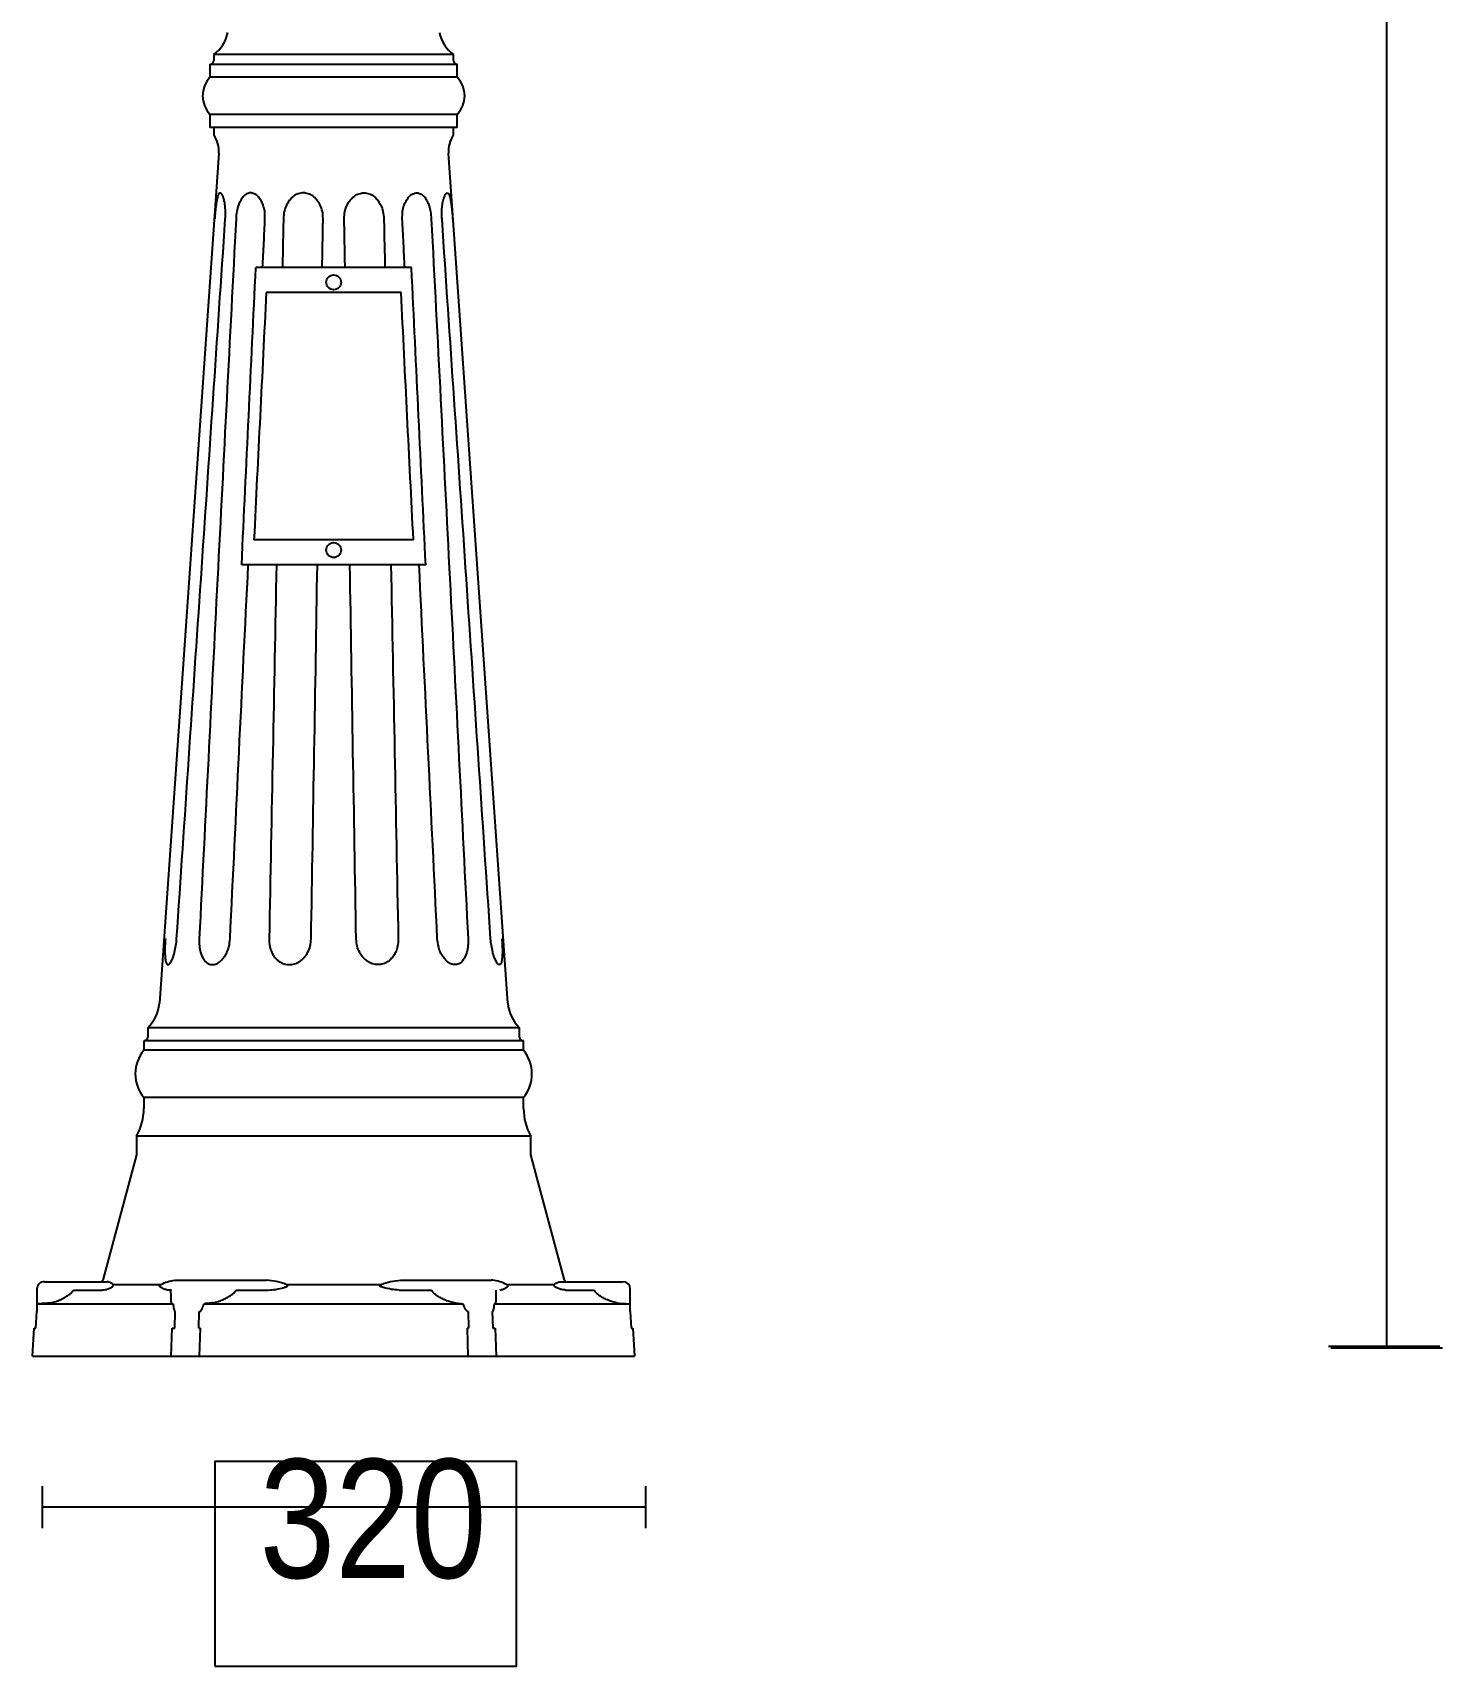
# Model space of a CAD drawing. Extents: x 0 to 140, y 0 to 400.
# Drawn here: x 32.8 to 134, y 0 to 117.4 of the extents above; entities that cross this region are included whole.
import ezdxf

# ---------------------------------------------------------------- set-up
doc = ezdxf.new("R2010")
doc.units = 0
doc.layers.add('LIVELLO_1', color=160, linetype='Continuous')
doc.styles.add('STD', font='txt')

# ---------------------------------------------------------------- blocks, each defined once
blk = doc.blocks.new('AI9-BLK1')
at = {"layer": 'LIVELLO_1', "color": 7}
for p, q in [((60.1, 11.41), (60.1, -177)), ((-15.48, -84.13), (-24.11, -84.13)), ((-24.11, -84.13), (-24.11, -84.55)), ((-6.89, -84.13), (-15.51, -84.13)), ((-6.89, -84.55), (-6.89, -84.13)), ((-24.38, -84.82), (-24.38, -85.75)), ((-24.38, -84.82), (-6.62, -84.82)), ((-6.62, -85.75), (-6.62, -84.82)), ((-15.48, -85.75), (-24.38, -85.75)), ((-6.62, -85.75), (-15.51, -85.75)), ((-6.62, -88.42), (-24.38, -88.42)), ((-24.38, -88.42), (-24.38, -89.36)), ((-6.62, -89.36), (-6.62, -88.42)), ((-24.11, -89.36), (-24.38, -89.36)), ((-6.89, -89.36), (-24.11, -89.36)), ((-24.11, -89.36), (-24.11, -89.91)), ((-6.89, -89.91), (-6.89, -89.36)), ((-6.62, -89.36), (-6.89, -89.36)), ((-23.74, -91.21), (-28.01, -152.25)), ((-2.99, -152.25), (-7.25, -91.21)), ((-9.91, -99.41), (-21.09, -99.41)), ((-10.66, -101.21), (-20.34, -101.21)), ((-9.77, -118.98), (-21.22, -118.98)), ((-8.89, -120.78), (-22.1, -120.78)), ((-2.15, -154.02), (-28.85, -154.02)), ((-28.85, -154.02), (-28.85, -154.68)), ((-2.15, -154.68), (-2.15, -154.02)), ((-29.12, -154.95), (-29.12, -155.62)), ((-1.88, -155.62), (-29.12, -155.62)), ((-1.88, -154.95), (-29.11, -154.95)), ((-1.88, -155.62), (-1.88, -154.95)), ((-29.13, -159.02), (-29.13, -159.82)), ((-15.48, -159.02), (-29.13, -159.02)), ((-1.86, -159.02), (-15.51, -159.02)), ((-1.86, -159.82), (-1.86, -159.02)), ((-29.65, -161.79), (-29.65, -163.13)), ((-15.48, -161.79), (-29.65, -161.79)), ((-1.35, -161.79), (-15.51, -161.79)), ((-1.35, -163.13), (-1.35, -161.79)), ((-29.65, -163.13), (-32.07, -172.15)), ((1.07, -172.15), (-1.35, -163.13)), ((-36.26, -172.25), (-31.76, -172.25)), ((-31.32, -172.45), (-27.91, -172.45)), ((-26.82, -172.15), (-20.31, -172.15)), ((-18.91, -172.45), (-15.48, -172.45)), ((-15.51, -172.45), (-12.09, -172.45)), ((-10.69, -172.15), (-4.18, -172.15)), ((-3.09, -172.45), (0.32, -172.45)), ((0.76, -172.25), (5.27, -172.25)), ((-36.8, -172.78), (-36.8, -174.4)), ((-34.18, -172.85), (-32.15, -172.85)), ((-27.2, -172.85), (-27.43, -172.85)), ((-22.5, -172.85), (-20.21, -172.85)), ((-10.79, -172.85), (-8.5, -172.85)), ((1.15, -172.85), (3.19, -172.85)), ((5.8, -174.4), (5.8, -172.78)), ((-36.87, -175.59), (-36.8, -174.4)), ((-36.8, -173.83), (-27.03, -173.83)), ((-26.91, -175.59), (-26.88, -174.4)), ((-25.18, -175.59), (-25.15, -174.39)), ((-24.8, -173.83), (-15.48, -173.83)), ((-15.51, -173.83), (-6.2, -173.83)), ((-5.85, -174.39), (-5.82, -175.59)), ((-4.12, -174.4), (-4.08, -175.59)), ((-3.97, -173.83), (5.8, -173.83)), ((5.8, -174.4), (5.87, -175.59)), ((-37.11, -177.59), (-36.99, -175.59)), ((-36.99, -175.59), (-36.87, -175.59)), ((-27.16, -177.59), (-27.1, -175.59)), ((-27.1, -175.59), (-26.91, -175.59)), ((-25.18, -175.59), (-25.07, -175.59)), ((-25.13, -177.59), (-25.07, -175.59)), ((-5.92, -175.59), (-5.86, -177.59)), ((-5.92, -175.59), (-5.82, -175.59)), ((-4.08, -175.59), (-3.9, -175.59)), ((-3.9, -175.59), (-3.84, -177.59)), ((5.87, -175.59), (5.99, -175.59)), ((5.99, -175.59), (6.11, -177.59)), ((55.93, -176.89), (63.93, -176.89)), ((56.1, -176.99), (64.1, -176.99)), ((-37.11, -177.59), (-27.16, -177.59)), ((-27.16, -177.59), (-25.13, -177.59)), ((-25.13, -177.59), (-15.48, -177.59)), ((-15.51, -177.59), (-5.86, -177.59)), ((-5.86, -177.59), (-3.84, -177.59)), ((-3.84, -177.59), (6.11, -177.59)), ((-36.42, -186.93), (-36.42, -189.94)), ((6.88, -186.93), (6.88, -189.94)), ((6.88, -188.44), (-36.42, -188.44))]:
    blk.add_line(p, q, dxfattribs=at)
blk.add_lwpolyline([(-27.2, -172.85), (-27.2, -172.82), (-27.2, -172.78)], dxfattribs=at)
blk.add_lwpolyline([(-24.04, -199.87), (-2.37, -199.87), (-2.37, -185.17), (-24.04, -185.17)], close=True, dxfattribs=at)
for centre in [(-15.5, -100.48), (-15.5, -119.71)]:
    blk.add_circle(centre, 0.534, dxfattribs=at)
for points in [[(-24.11, -84.13), (-23.59, -83.75), (-23.23, -83.18), (-23.1, -82.55)], [(-7.9, -82.55), (-7.77, -83.18), (-7.41, -83.75), (-6.89, -84.13)], [(-24.37, -84.82), (-24.22, -84.81), (-24.11, -84.7), (-24.11, -84.55)], [(-6.89, -84.55), (-6.89, -84.7), (-6.77, -84.81), (-6.63, -84.82)], [(-24.38, -85.75), (-25.09, -86.5), (-25.09, -87.67), (-24.38, -88.42)], [(-6.62, -88.42), (-5.91, -87.67), (-5.91, -86.5), (-6.62, -85.75)], [(-23.74, -91.21), (-23.71, -90.75), (-23.84, -90.29), (-24.11, -89.91)], [(-6.89, -89.91), (-7.16, -90.29), (-7.29, -90.75), (-7.25, -91.21)], [(-28.85, -154.02), (-28.36, -153.55), (-28.06, -152.92), (-28.01, -152.25)], [(-2.99, -152.25), (-2.94, -152.92), (-2.64, -153.55), (-2.15, -154.02)], [(-29.11, -154.95), (-28.97, -154.95), (-28.85, -154.83), (-28.85, -154.68)], [(-2.15, -154.68), (-2.15, -154.83), (-2.03, -154.95), (-1.88, -154.95)], [(-29.12, -155.62), (-29.94, -156.6), (-29.95, -158.03), (-29.13, -159.02)], [(-1.86, -159.02), (-1.05, -158.03), (-1.06, -156.6), (-1.88, -155.62)], [(-29.65, -161.79), (-29.31, -161.19), (-29.13, -160.52), (-29.13, -159.82)], [(-1.86, -159.82), (-1.86, -160.52), (-1.69, -161.19), (-1.35, -161.79)], [(-36.26, -172.25), (-36.56, -172.25), (-36.8, -172.49), (-36.8, -172.78)], [(-32.2, -172.25), (-32.14, -172.25), (-32.08, -172.2), (-32.07, -172.15)], [(1.07, -172.15), (1.09, -172.2), (1.14, -172.25), (1.2, -172.25)], [(5.8, -172.78), (5.8, -172.49), (5.56, -172.25), (5.27, -172.25)]]:
    blk.add_open_spline(points, degree=3, dxfattribs=at)
for points, knots in [([(-23.27, -95.28), (-23.28, -95.15), (-23.29, -95.02), (-23.31, -94.88), (-23.32, -94.77), (-23.34, -94.65), (-23.37, -94.54), (-23.39, -94.47), (-23.41, -94.41), (-23.44, -94.34), (-23.46, -94.29), (-23.49, -94.23), (-23.51, -94.18), (-23.52, -94.16), (-23.53, -94.14), (-23.55, -94.12), (-23.56, -94.1), (-23.58, -94.08), (-23.6, -94.07), (-23.61, -94.07), (-23.63, -94.07), (-23.65, -94.07), (-23.67, -94.07), (-23.69, -94.07), (-23.71, -94.08), (-23.73, -94.09), (-23.75, -94.11), (-23.76, -94.13), (-23.77, -94.16), (-23.78, -94.18), (-23.79, -94.21), (-23.81, -94.24), (-23.82, -94.27), (-23.83, -94.3), (-23.84, -94.33), (-23.85, -94.37), (-23.85, -94.4), (-23.88, -94.48), (-23.89, -94.57), (-23.91, -94.66), (-23.92, -94.76), (-23.94, -94.86), (-23.95, -94.96), (-23.97, -95.11), (-23.98, -95.26), (-24, -95.41), (-24.01, -95.58), (-24.03, -95.75), (-24.04, -95.92)], [0, 0, 0, 0, 1, 1, 1, 2, 2, 2, 3, 3, 3, 4, 4, 4, 5, 5, 5, 6, 6, 6, 7, 7, 7, 8, 8, 8, 9, 9, 9, 10, 10, 10, 11, 11, 11, 12, 12, 12, 13, 13, 13, 14, 14, 14, 15, 15, 15, 16, 16, 16, 16]), ([(-20.43, -95.92), (-20.43, -95.75), (-20.43, -95.57), (-20.45, -95.4), (-20.47, -95.24), (-20.51, -95.09), (-20.56, -94.94), (-20.6, -94.84), (-20.64, -94.74), (-20.69, -94.65), (-20.74, -94.56), (-20.8, -94.48), (-20.86, -94.4), (-20.89, -94.36), (-20.92, -94.32), (-20.96, -94.28), (-21, -94.25), (-21.04, -94.21), (-21.08, -94.18), (-21.12, -94.16), (-21.16, -94.14), (-21.2, -94.12), (-21.25, -94.1), (-21.29, -94.08), (-21.34, -94.07), (-21.38, -94.06), (-21.42, -94.06), (-21.47, -94.06), (-21.51, -94.06), (-21.55, -94.06), (-21.6, -94.07), (-21.64, -94.08), (-21.69, -94.1), (-21.73, -94.12), (-21.77, -94.14), (-21.81, -94.16), (-21.85, -94.19), (-21.89, -94.22), (-21.92, -94.25), (-21.96, -94.29), (-21.99, -94.32), (-22.03, -94.36), (-22.05, -94.4), (-22.11, -94.48), (-22.16, -94.57), (-22.21, -94.66), (-22.26, -94.75), (-22.3, -94.85), (-22.33, -94.95), (-22.39, -95.09), (-22.43, -95.25), (-22.45, -95.4), (-22.48, -95.57), (-22.5, -95.75), (-22.51, -95.92)], [0, 0, 0, 0, 1, 1, 1, 2, 2, 2, 3, 3, 3, 4, 4, 4, 5, 5, 5, 6, 6, 6, 7, 7, 7, 8, 8, 8, 9, 9, 9, 10, 10, 10, 11, 11, 11, 12, 12, 12, 13, 13, 13, 14, 14, 14, 15, 15, 15, 16, 16, 16, 17, 17, 17, 18, 18, 18, 18]), ([(-16.26, -95.92), (-16.27, -95.74), (-16.27, -95.56), (-16.31, -95.39), (-16.34, -95.23), (-16.4, -95.08), (-16.47, -94.93), (-16.52, -94.83), (-16.58, -94.73), (-16.65, -94.64), (-16.71, -94.56), (-16.78, -94.47), (-16.86, -94.4), (-16.9, -94.36), (-16.95, -94.32), (-17, -94.28), (-17.05, -94.24), (-17.11, -94.21), (-17.16, -94.18), (-17.22, -94.16), (-17.27, -94.13), (-17.33, -94.12), (-17.39, -94.1), (-17.45, -94.08), (-17.51, -94.07), (-17.56, -94.06), (-17.62, -94.06), (-17.68, -94.06), (-17.74, -94.06), (-17.8, -94.06), (-17.86, -94.07), (-17.92, -94.08), (-17.98, -94.1), (-18.04, -94.12), (-18.09, -94.14), (-18.15, -94.16), (-18.2, -94.18), (-18.25, -94.21), (-18.31, -94.24), (-18.36, -94.28), (-18.41, -94.32), (-18.45, -94.36), (-18.5, -94.4), (-18.57, -94.48), (-18.64, -94.56), (-18.71, -94.65), (-18.77, -94.74), (-18.83, -94.84), (-18.88, -94.94), (-18.95, -95.08), (-19.01, -95.23), (-19.04, -95.39), (-19.08, -95.56), (-19.09, -95.74), (-19.1, -95.92)], [0, 0, 0, 0, 1, 1, 1, 2, 2, 2, 3, 3, 3, 4, 4, 4, 5, 5, 5, 6, 6, 6, 7, 7, 7, 8, 8, 8, 9, 9, 9, 10, 10, 10, 11, 11, 11, 12, 12, 12, 13, 13, 13, 14, 14, 14, 15, 15, 15, 16, 16, 16, 17, 17, 17, 18, 18, 18, 18]), ([(-14.74, -95.92), (-14.73, -95.74), (-14.72, -95.56), (-14.69, -95.39), (-14.66, -95.23), (-14.6, -95.08), (-14.53, -94.93), (-14.48, -94.83), (-14.42, -94.73), (-14.35, -94.64), (-14.29, -94.56), (-14.21, -94.47), (-14.14, -94.4), (-14.09, -94.36), (-14.04, -94.32), (-13.99, -94.28), (-13.94, -94.24), (-13.89, -94.21), (-13.83, -94.18), (-13.78, -94.16), (-13.73, -94.13), (-13.67, -94.12), (-13.61, -94.1), (-13.55, -94.08), (-13.49, -94.07), (-13.43, -94.06), (-13.37, -94.06), (-13.31, -94.06), (-13.26, -94.06), (-13.2, -94.06), (-13.14, -94.07), (-13.08, -94.08), (-13.02, -94.1), (-12.96, -94.12), (-12.91, -94.14), (-12.85, -94.16), (-12.8, -94.18), (-12.74, -94.21), (-12.69, -94.24), (-12.64, -94.28), (-12.59, -94.32), (-12.54, -94.36), (-12.5, -94.4), (-12.42, -94.48), (-12.35, -94.56), (-12.29, -94.65), (-12.23, -94.74), (-12.17, -94.84), (-12.12, -94.94), (-12.04, -95.08), (-11.99, -95.23), (-11.96, -95.39), (-11.92, -95.56), (-11.9, -95.74), (-11.89, -95.92)], [0, 0, 0, 0, 1, 1, 1, 2, 2, 2, 3, 3, 3, 4, 4, 4, 5, 5, 5, 6, 6, 6, 7, 7, 7, 8, 8, 8, 9, 9, 9, 10, 10, 10, 11, 11, 11, 12, 12, 12, 13, 13, 13, 14, 14, 14, 15, 15, 15, 16, 16, 16, 17, 17, 17, 18, 18, 18, 18]), ([(-10.57, -95.92), (-10.57, -95.75), (-10.57, -95.57), (-10.55, -95.4), (-10.53, -95.24), (-10.49, -95.09), (-10.44, -94.94), (-10.4, -94.84), (-10.36, -94.74), (-10.3, -94.65), (-10.26, -94.56), (-10.2, -94.48), (-10.14, -94.4), (-10.11, -94.36), (-10.07, -94.32), (-10.04, -94.28), (-10, -94.25), (-9.96, -94.21), (-9.92, -94.18), (-9.88, -94.16), (-9.84, -94.14), (-9.79, -94.12), (-9.75, -94.1), (-9.71, -94.08), (-9.66, -94.07), (-9.62, -94.06), (-9.57, -94.06), (-9.53, -94.06), (-9.49, -94.06), (-9.44, -94.06), (-9.4, -94.07), (-9.35, -94.08), (-9.31, -94.1), (-9.27, -94.12), (-9.23, -94.14), (-9.19, -94.16), (-9.15, -94.19), (-9.11, -94.22), (-9.07, -94.25), (-9.04, -94.29), (-9, -94.32), (-8.97, -94.36), (-8.94, -94.4), (-8.89, -94.48), (-8.83, -94.57), (-8.79, -94.66), (-8.74, -94.75), (-8.7, -94.85), (-8.66, -94.95), (-8.61, -95.09), (-8.57, -95.25), (-8.54, -95.4), (-8.52, -95.57), (-8.5, -95.75), (-8.49, -95.92)], [0, 0, 0, 0, 1, 1, 1, 2, 2, 2, 3, 3, 3, 4, 4, 4, 5, 5, 5, 6, 6, 6, 7, 7, 7, 8, 8, 8, 9, 9, 9, 10, 10, 10, 11, 11, 11, 12, 12, 12, 13, 13, 13, 14, 14, 14, 15, 15, 15, 16, 16, 16, 17, 17, 17, 18, 18, 18, 18]), ([(-7.73, -95.28), (-7.72, -95.15), (-7.7, -95.02), (-7.69, -94.88), (-7.67, -94.77), (-7.65, -94.65), (-7.62, -94.54), (-7.6, -94.47), (-7.58, -94.41), (-7.56, -94.34), (-7.54, -94.29), (-7.51, -94.23), (-7.49, -94.18), (-7.47, -94.16), (-7.46, -94.14), (-7.45, -94.12), (-7.44, -94.1), (-7.42, -94.08), (-7.4, -94.07), (-7.38, -94.07), (-7.36, -94.07), (-7.34, -94.07), (-7.32, -94.07), (-7.31, -94.07), (-7.29, -94.08), (-7.27, -94.09), (-7.25, -94.11), (-7.24, -94.13), (-7.22, -94.16), (-7.21, -94.18), (-7.2, -94.21), (-7.19, -94.24), (-7.18, -94.27), (-7.17, -94.3), (-7.16, -94.33), (-7.15, -94.37), (-7.14, -94.4), (-7.12, -94.48), (-7.1, -94.57), (-7.09, -94.66), (-7.07, -94.76), (-7.06, -94.86), (-7.05, -94.96), (-7.03, -95.11), (-7.01, -95.26), (-7, -95.41), (-6.98, -95.58), (-6.97, -95.75), (-6.96, -95.92)], [0, 0, 0, 0, 1, 1, 1, 2, 2, 2, 3, 3, 3, 4, 4, 4, 5, 5, 5, 6, 6, 6, 7, 7, 7, 8, 8, 8, 9, 9, 9, 10, 10, 10, 11, 11, 11, 12, 12, 12, 13, 13, 13, 14, 14, 14, 15, 15, 15, 16, 16, 16, 16]), ([(-26.77, -147.63), (-26.19, -139.01), (-25.61, -130.39), (-25.02, -121.78), (-24.44, -113.16), (-23.86, -104.54), (-23.28, -95.92)], [0, 0, 0, 0, 1, 1, 1, 2, 2, 2, 2]), ([(-22.51, -95.92), (-22.95, -104.54), (-23.4, -113.16), (-23.84, -121.78), (-24.28, -130.39), (-24.71, -139.01), (-25.15, -147.63)], [0, 0, 0, 0, 1, 1, 1, 2, 2, 2, 2]), ([(-23.28, -95.92), (-23.27, -95.82), (-23.26, -95.71), (-23.26, -95.6), (-23.26, -95.49), (-23.27, -95.38), (-23.27, -95.28)], [0, 0, 0, 0, 1, 1, 1, 2, 2, 2, 2]), ([(-20.6, -99.41), (-20.57, -98.83), (-20.54, -98.25), (-20.51, -97.66), (-20.48, -97.08), (-20.46, -96.5), (-20.43, -95.92)], [0, 0, 0, 0, 1, 1, 1, 2, 2, 2, 2]), ([(-19.1, -95.92), (-19.12, -96.5), (-19.13, -97.08), (-19.14, -97.66), (-19.15, -98.25), (-19.16, -98.83), (-19.18, -99.41)], [0, 0, 0, 0, 1, 1, 1, 2, 2, 2, 2]), ([(-16.32, -99.41), (-16.31, -98.83), (-16.3, -98.25), (-16.29, -97.66), (-16.28, -97.08), (-16.27, -96.5), (-16.26, -95.92)], [0, 0, 0, 0, 1, 1, 1, 2, 2, 2, 2]), ([(-14.68, -99.41), (-14.69, -98.83), (-14.7, -98.25), (-14.71, -97.66), (-14.72, -97.08), (-14.73, -96.5), (-14.74, -95.92)], [0, 0, 0, 0, 1, 1, 1, 2, 2, 2, 2]), ([(-11.89, -95.92), (-11.88, -96.5), (-11.87, -97.08), (-11.86, -97.66), (-11.84, -98.25), (-11.83, -98.83), (-11.82, -99.41)], [0, 0, 0, 0, 1, 1, 1, 2, 2, 2, 2]), ([(-10.4, -99.41), (-10.43, -98.83), (-10.45, -98.25), (-10.48, -97.66), (-10.51, -97.08), (-10.54, -96.5), (-10.57, -95.92)], [0, 0, 0, 0, 1, 1, 1, 2, 2, 2, 2]), ([(-8.49, -95.92), (-8.04, -104.54), (-7.6, -113.16), (-7.16, -121.78), (-6.72, -130.39), (-6.28, -139.01), (-5.85, -147.63)], [0, 0, 0, 0, 1, 1, 1, 2, 2, 2, 2]), ([(-7.72, -95.92), (-7.73, -95.82), (-7.73, -95.71), (-7.73, -95.6), (-7.73, -95.49), (-7.73, -95.38), (-7.73, -95.28)], [0, 0, 0, 0, 1, 1, 1, 2, 2, 2, 2]), ([(-4.23, -147.63), (-4.81, -139.01), (-5.39, -130.39), (-5.97, -121.78), (-6.55, -113.16), (-7.14, -104.54), (-7.72, -95.92)], [0, 0, 0, 0, 1, 1, 1, 2, 2, 2, 2]), ([(-22.1, -120.78), (-21.94, -117.22), (-21.77, -113.66), (-21.6, -110.09), (-21.43, -106.54), (-21.26, -102.97), (-21.09, -99.41)], [0, 0, 0, 0, 1, 1, 1, 2, 2, 2, 2]), ([(-8.89, -120.78), (-9.06, -117.22), (-9.23, -113.66), (-9.4, -110.09), (-9.57, -106.54), (-9.74, -102.97), (-9.91, -99.41)], [0, 0, 0, 0, 1, 1, 1, 2, 2, 2, 2]), ([(-20.34, -101.21), (-20.49, -104.17), (-20.63, -107.13), (-20.78, -110.09), (-20.93, -113.05), (-21.08, -116.02), (-21.22, -118.98)], [0, 0, 0, 0, 1, 1, 1, 2, 2, 2, 2]), ([(-9.77, -118.98), (-9.92, -116.02), (-10.07, -113.05), (-10.22, -110.09), (-10.36, -107.13), (-10.51, -104.17), (-10.66, -101.21)], [0, 0, 0, 0, 1, 1, 1, 2, 2, 2, 2]), ([(-22.94, -147.63), (-22.72, -143.16), (-22.5, -138.68), (-22.29, -134.21), (-22.07, -129.73), (-21.85, -125.25), (-21.63, -120.78)], [0, 0, 0, 0, 1, 1, 1, 2, 2, 2, 2]), ([(-19.61, -120.78), (-19.69, -125.25), (-19.78, -129.73), (-19.87, -134.21), (-19.96, -138.68), (-20.05, -143.16), (-20.13, -147.63)], [0, 0, 0, 0, 1, 1, 1, 2, 2, 2, 2]), ([(-17.12, -147.63), (-17.04, -143.16), (-16.97, -138.68), (-16.89, -134.21), (-16.81, -129.73), (-16.74, -125.25), (-16.67, -120.78)], [0, 0, 0, 0, 1, 1, 1, 2, 2, 2, 2]), ([(-13.88, -147.63), (-13.96, -143.16), (-14.03, -138.68), (-14.11, -134.21), (-14.18, -129.73), (-14.26, -125.25), (-14.33, -120.78)], [0, 0, 0, 0, 1, 1, 1, 2, 2, 2, 2]), ([(-11.39, -120.78), (-11.3, -125.25), (-11.21, -129.73), (-11.12, -134.21), (-11.04, -138.68), (-10.95, -143.16), (-10.86, -147.63)], [0, 0, 0, 0, 1, 1, 1, 2, 2, 2, 2]), ([(-8.06, -147.63), (-8.27, -143.16), (-8.49, -138.68), (-8.71, -134.21), (-8.93, -129.73), (-9.15, -125.25), (-9.36, -120.78)], [0, 0, 0, 0, 1, 1, 1, 2, 2, 2, 2]), ([(-27.58, -147.63), (-27.59, -147.8), (-27.6, -147.96), (-27.61, -148.13), (-27.61, -148.28), (-27.62, -148.43), (-27.61, -148.58), (-27.61, -148.67), (-27.61, -148.77), (-27.6, -148.87), (-27.6, -148.96), (-27.59, -149.05), (-27.58, -149.14), (-27.57, -149.17), (-27.57, -149.2), (-27.56, -149.23), (-27.55, -149.26), (-27.55, -149.3), (-27.53, -149.33), (-27.53, -149.35), (-27.52, -149.38), (-27.5, -149.4), (-27.49, -149.42), (-27.47, -149.45), (-27.45, -149.46), (-27.43, -149.47), (-27.41, -149.47), (-27.39, -149.47), (-27.37, -149.47), (-27.35, -149.47), (-27.33, -149.46), (-27.31, -149.45), (-27.29, -149.43), (-27.27, -149.41), (-27.25, -149.39), (-27.24, -149.37), (-27.22, -149.34), (-27.19, -149.3), (-27.17, -149.25), (-27.14, -149.21), (-27.12, -149.16), (-27.1, -149.11), (-27.07, -149.06), (-27.04, -148.99), (-27.01, -148.91), (-26.99, -148.84), (-26.96, -148.75), (-26.94, -148.67), (-26.92, -148.59)], [0, 0, 0, 0, 1, 1, 1, 2, 2, 2, 3, 3, 3, 4, 4, 4, 5, 5, 5, 6, 6, 6, 7, 7, 7, 8, 8, 8, 9, 9, 9, 10, 10, 10, 11, 11, 11, 12, 12, 12, 13, 13, 13, 14, 14, 14, 15, 15, 15, 16, 16, 16, 16]), ([(-26.92, -148.59), (-26.88, -148.43), (-26.85, -148.27), (-26.82, -148.11), (-26.8, -147.95), (-26.78, -147.79), (-26.77, -147.63)], [0, 0, 0, 0, 1, 1, 1, 2, 2, 2, 2]), ([(-25.15, -147.63), (-25.15, -147.8), (-25.16, -147.97), (-25.14, -148.14), (-25.13, -148.29), (-25.1, -148.44), (-25.06, -148.59), (-25.03, -148.69), (-25, -148.79), (-24.95, -148.88), (-24.91, -148.97), (-24.87, -149.05), (-24.81, -149.13), (-24.78, -149.17), (-24.75, -149.21), (-24.72, -149.25), (-24.68, -149.29), (-24.64, -149.32), (-24.6, -149.35), (-24.56, -149.38), (-24.52, -149.4), (-24.48, -149.42), (-24.44, -149.44), (-24.39, -149.45), (-24.35, -149.46), (-24.3, -149.47), (-24.25, -149.48), (-24.21, -149.48), (-24.16, -149.48), (-24.11, -149.47), (-24.07, -149.46), (-24.01, -149.45), (-23.96, -149.43), (-23.92, -149.42), (-23.87, -149.4), (-23.82, -149.38), (-23.78, -149.35), (-23.73, -149.32), (-23.69, -149.29), (-23.65, -149.25), (-23.6, -149.21), (-23.56, -149.17), (-23.52, -149.13), (-23.45, -149.06), (-23.39, -148.97), (-23.33, -148.89), (-23.27, -148.79), (-23.22, -148.7), (-23.17, -148.6), (-23.1, -148.46), (-23.05, -148.31), (-23.01, -148.15), (-22.97, -147.98), (-22.96, -147.81), (-22.94, -147.63)], [0, 0, 0, 0, 1, 1, 1, 2, 2, 2, 3, 3, 3, 4, 4, 4, 5, 5, 5, 6, 6, 6, 7, 7, 7, 8, 8, 8, 9, 9, 9, 10, 10, 10, 11, 11, 11, 12, 12, 12, 13, 13, 13, 14, 14, 14, 15, 15, 15, 16, 16, 16, 17, 17, 17, 18, 18, 18, 18]), ([(-20.13, -147.63), (-20.13, -147.81), (-20.12, -147.98), (-20.09, -148.15), (-20.06, -148.31), (-20.01, -148.46), (-19.94, -148.6), (-19.89, -148.7), (-19.83, -148.8), (-19.76, -148.89), (-19.7, -148.98), (-19.63, -149.06), (-19.55, -149.13), (-19.5, -149.18), (-19.46, -149.22), (-19.4, -149.25), (-19.35, -149.29), (-19.3, -149.32), (-19.24, -149.35), (-19.18, -149.38), (-19.12, -149.4), (-19.06, -149.42), (-19, -149.44), (-18.94, -149.45), (-18.87, -149.46), (-18.81, -149.47), (-18.75, -149.48), (-18.68, -149.48), (-18.62, -149.48), (-18.56, -149.47), (-18.49, -149.46), (-18.43, -149.45), (-18.36, -149.44), (-18.3, -149.42), (-18.24, -149.4), (-18.18, -149.38), (-18.12, -149.35), (-18.06, -149.32), (-18, -149.29), (-17.95, -149.25), (-17.89, -149.21), (-17.84, -149.18), (-17.79, -149.13), (-17.71, -149.06), (-17.63, -148.98), (-17.56, -148.89), (-17.49, -148.8), (-17.42, -148.71), (-17.37, -148.6), (-17.28, -148.46), (-17.22, -148.31), (-17.18, -148.16), (-17.14, -147.98), (-17.13, -147.81), (-17.12, -147.63)], [0, 0, 0, 0, 1, 1, 1, 2, 2, 2, 3, 3, 3, 4, 4, 4, 5, 5, 5, 6, 6, 6, 7, 7, 7, 8, 8, 8, 9, 9, 9, 10, 10, 10, 11, 11, 11, 12, 12, 12, 13, 13, 13, 14, 14, 14, 15, 15, 15, 16, 16, 16, 17, 17, 17, 18, 18, 18, 18]), ([(-10.86, -147.63), (-10.87, -147.81), (-10.87, -147.98), (-10.91, -148.15), (-10.94, -148.31), (-10.99, -148.46), (-11.06, -148.6), (-11.11, -148.7), (-11.17, -148.8), (-11.23, -148.89), (-11.3, -148.98), (-11.37, -149.06), (-11.45, -149.13), (-11.49, -149.18), (-11.54, -149.22), (-11.59, -149.25), (-11.65, -149.29), (-11.7, -149.32), (-11.76, -149.35), (-11.82, -149.38), (-11.88, -149.4), (-11.94, -149.42), (-12, -149.44), (-12.06, -149.45), (-12.12, -149.46), (-12.19, -149.47), (-12.25, -149.48), (-12.31, -149.48), (-12.38, -149.48), (-12.44, -149.47), (-12.5, -149.46), (-12.57, -149.45), (-12.63, -149.44), (-12.7, -149.42), (-12.76, -149.4), (-12.82, -149.38), (-12.87, -149.35), (-12.94, -149.32), (-13, -149.29), (-13.05, -149.25), (-13.11, -149.21), (-13.16, -149.18), (-13.21, -149.13), (-13.29, -149.06), (-13.37, -148.98), (-13.44, -148.89), (-13.51, -148.8), (-13.58, -148.71), (-13.63, -148.6), (-13.71, -148.46), (-13.78, -148.31), (-13.81, -148.16), (-13.85, -147.98), (-13.87, -147.81), (-13.88, -147.63)], [0, 0, 0, 0, 1, 1, 1, 2, 2, 2, 3, 3, 3, 4, 4, 4, 5, 5, 5, 6, 6, 6, 7, 7, 7, 8, 8, 8, 9, 9, 9, 10, 10, 10, 11, 11, 11, 12, 12, 12, 13, 13, 13, 14, 14, 14, 15, 15, 15, 16, 16, 16, 17, 17, 17, 18, 18, 18, 18]), ([(-5.85, -147.63), (-5.84, -147.8), (-5.84, -147.97), (-5.86, -148.14), (-5.87, -148.29), (-5.89, -148.44), (-5.94, -148.59), (-5.96, -148.69), (-6, -148.79), (-6.04, -148.88), (-6.08, -148.97), (-6.13, -149.05), (-6.19, -149.13), (-6.21, -149.17), (-6.25, -149.21), (-6.28, -149.25), (-6.31, -149.29), (-6.35, -149.32), (-6.39, -149.35), (-6.43, -149.38), (-6.47, -149.4), (-6.51, -149.42), (-6.56, -149.44), (-6.6, -149.45), (-6.65, -149.46), (-6.7, -149.47), (-6.74, -149.48), (-6.79, -149.48), (-6.84, -149.48), (-6.89, -149.47), (-6.93, -149.46), (-6.98, -149.45), (-7.03, -149.43), (-7.08, -149.42), (-7.13, -149.4), (-7.17, -149.38), (-7.21, -149.35), (-7.26, -149.32), (-7.31, -149.29), (-7.35, -149.25), (-7.4, -149.21), (-7.44, -149.17), (-7.47, -149.13), (-7.54, -149.06), (-7.61, -148.97), (-7.66, -148.89), (-7.73, -148.79), (-7.78, -148.7), (-7.83, -148.6), (-7.9, -148.46), (-7.95, -148.31), (-7.98, -148.15), (-8.02, -147.98), (-8.04, -147.81), (-8.06, -147.63)], [0, 0, 0, 0, 1, 1, 1, 2, 2, 2, 3, 3, 3, 4, 4, 4, 5, 5, 5, 6, 6, 6, 7, 7, 7, 8, 8, 8, 9, 9, 9, 10, 10, 10, 11, 11, 11, 12, 12, 12, 13, 13, 13, 14, 14, 14, 15, 15, 15, 16, 16, 16, 17, 17, 17, 18, 18, 18, 18]), ([(-4.08, -148.59), (-4.11, -148.43), (-4.15, -148.27), (-4.17, -148.11), (-4.2, -147.95), (-4.21, -147.79), (-4.23, -147.63)], [0, 0, 0, 0, 1, 1, 1, 2, 2, 2, 2]), ([(-3.42, -147.63), (-3.41, -147.8), (-3.4, -147.96), (-3.39, -148.13), (-3.39, -148.28), (-3.38, -148.43), (-3.38, -148.58), (-3.39, -148.67), (-3.39, -148.77), (-3.39, -148.87), (-3.4, -148.96), (-3.41, -149.05), (-3.42, -149.14), (-3.43, -149.17), (-3.43, -149.2), (-3.44, -149.23), (-3.44, -149.26), (-3.45, -149.3), (-3.46, -149.33), (-3.47, -149.35), (-3.48, -149.38), (-3.5, -149.4), (-3.51, -149.42), (-3.52, -149.45), (-3.55, -149.46), (-3.56, -149.47), (-3.58, -149.47), (-3.6, -149.47), (-3.63, -149.47), (-3.65, -149.47), (-3.67, -149.46), (-3.69, -149.45), (-3.71, -149.43), (-3.73, -149.41), (-3.75, -149.39), (-3.76, -149.37), (-3.78, -149.34), (-3.8, -149.3), (-3.83, -149.25), (-3.85, -149.21), (-3.88, -149.16), (-3.9, -149.11), (-3.92, -149.06), (-3.96, -148.99), (-3.98, -148.91), (-4.01, -148.84), (-4.03, -148.75), (-4.06, -148.67), (-4.08, -148.59)], [0, 0, 0, 0, 1, 1, 1, 2, 2, 2, 3, 3, 3, 4, 4, 4, 5, 5, 5, 6, 6, 6, 7, 7, 7, 8, 8, 8, 9, 9, 9, 10, 10, 10, 11, 11, 11, 12, 12, 12, 13, 13, 13, 14, 14, 14, 15, 15, 15, 16, 16, 16, 16]), ([(-31.32, -172.45), (-31.38, -172.41), (-31.44, -172.36), (-31.51, -172.33), (-31.59, -172.29), (-31.68, -172.27), (-31.76, -172.25)], [0, 0, 0, 0, 1, 1, 1, 2, 2, 2, 2]), ([(-31.48, -172.67), (-31.47, -172.66), (-31.46, -172.66), (-31.46, -172.66), (-31.45, -172.65), (-31.45, -172.65), (-31.44, -172.65), (-31.44, -172.65), (-31.44, -172.65), (-31.43, -172.64), (-31.43, -172.64), (-31.42, -172.64), (-31.42, -172.64), (-31.42, -172.63), (-31.41, -172.63), (-31.41, -172.63), (-31.41, -172.63), (-31.4, -172.63), (-31.4, -172.63), (-31.4, -172.62), (-31.4, -172.62), (-31.4, -172.62), (-31.39, -172.62), (-31.39, -172.62), (-31.39, -172.62), (-31.38, -172.62), (-31.38, -172.61), (-31.38, -172.61), (-31.38, -172.61), (-31.37, -172.61), (-31.37, -172.61), (-31.37, -172.6), (-31.37, -172.6), (-31.37, -172.6), (-31.36, -172.6), (-31.36, -172.6), (-31.36, -172.6), (-31.36, -172.59), (-31.36, -172.59), (-31.36, -172.59), (-31.35, -172.59), (-31.35, -172.59), (-31.35, -172.59), (-31.34, -172.58), (-31.34, -172.56), (-31.34, -172.54), (-31.34, -172.52), (-31.33, -172.51), (-31.33, -172.49), (-31.32, -172.48), (-31.32, -172.48), (-31.32, -172.47), (-31.32, -172.46), (-31.32, -172.46), (-31.32, -172.45)], [0, 0, 0, 0, 1, 1, 1, 2, 2, 2, 3, 3, 3, 4, 4, 4, 5, 5, 5, 6, 6, 6, 7, 7, 7, 8, 8, 8, 9, 9, 9, 10, 10, 10, 11, 11, 11, 12, 12, 12, 13, 13, 13, 14, 14, 14, 15, 15, 15, 16, 16, 16, 17, 17, 17, 18, 18, 18, 18]), ([(-27.98, -172.52), (-27.97, -172.51), (-27.96, -172.5), (-27.94, -172.49), (-27.93, -172.47), (-27.92, -172.46), (-27.91, -172.45)], [0, 0, 0, 0, 1, 1, 1, 2, 2, 2, 2]), ([(-27.91, -172.45), (-27.75, -172.38), (-27.59, -172.3), (-27.42, -172.25), (-27.26, -172.2), (-27.08, -172.18), (-26.91, -172.15)], [0, 0, 0, 0, 1, 1, 1, 2, 2, 2, 2]), ([(-26.91, -172.15), (-26.89, -172.15), (-26.88, -172.15), (-26.87, -172.15), (-26.87, -172.15), (-26.82, -172.15), (-26.82, -172.15)], [0, 0, 0, 0, 1, 1, 1, 2, 2, 2, 2]), ([(-18.91, -172.45), (-19.13, -172.37), (-19.36, -172.29), (-19.6, -172.24), (-19.83, -172.19), (-20.07, -172.17), (-20.31, -172.15)], [0, 0, 0, 0, 1, 1, 1, 2, 2, 2, 2]), ([(-18.83, -172.52), (-18.84, -172.51), (-18.86, -172.5), (-18.87, -172.49), (-18.88, -172.47), (-18.89, -172.46), (-18.91, -172.45)], [0, 0, 0, 0, 1, 1, 1, 2, 2, 2, 2]), ([(-12.17, -172.52), (-12.15, -172.51), (-12.14, -172.5), (-12.13, -172.49), (-12.12, -172.47), (-12.1, -172.46), (-12.09, -172.45)], [0, 0, 0, 0, 1, 1, 1, 2, 2, 2, 2]), ([(-12.09, -172.45), (-11.86, -172.37), (-11.64, -172.29), (-11.4, -172.24), (-11.17, -172.19), (-10.93, -172.17), (-10.69, -172.15)], [0, 0, 0, 0, 1, 1, 1, 2, 2, 2, 2]), ([(-4.08, -172.15), (-4.1, -172.15), (-4.11, -172.15), (-4.13, -172.15), (-4.13, -172.15), (-4.18, -172.15), (-4.18, -172.15)], [0, 0, 0, 0, 1, 1, 1, 2, 2, 2, 2]), ([(-3.09, -172.45), (-3.25, -172.38), (-3.41, -172.3), (-3.57, -172.25), (-3.74, -172.2), (-3.91, -172.18), (-4.08, -172.15)], [0, 0, 0, 0, 1, 1, 1, 2, 2, 2, 2]), ([(-3.02, -172.52), (-3.03, -172.51), (-3.04, -172.5), (-3.05, -172.49), (-3.07, -172.47), (-3.08, -172.46), (-3.09, -172.45)], [0, 0, 0, 0, 1, 1, 1, 2, 2, 2, 2]), ([(0.32, -172.45), (0.38, -172.41), (0.45, -172.36), (0.51, -172.33), (0.59, -172.29), (0.68, -172.27), (0.76, -172.25)], [0, 0, 0, 0, 1, 1, 1, 2, 2, 2, 2]), ([(0.48, -172.67), (0.47, -172.66), (0.47, -172.66), (0.46, -172.66), (0.46, -172.65), (0.45, -172.65), (0.45, -172.65), (0.44, -172.65), (0.44, -172.65), (0.43, -172.64), (0.43, -172.64), (0.42, -172.64), (0.42, -172.64), (0.42, -172.63), (0.42, -172.63), (0.41, -172.63), (0.41, -172.63), (0.41, -172.63), (0.41, -172.63), (0.4, -172.62), (0.4, -172.62), (0.4, -172.62), (0.4, -172.62), (0.39, -172.62), (0.39, -172.62), (0.39, -172.62), (0.39, -172.61), (0.38, -172.61), (0.38, -172.61), (0.38, -172.61), (0.38, -172.61), (0.37, -172.6), (0.37, -172.6), (0.37, -172.6), (0.37, -172.6), (0.37, -172.6), (0.36, -172.6), (0.36, -172.59), (0.36, -172.59), (0.36, -172.59), (0.36, -172.59), (0.36, -172.59), (0.36, -172.59), (0.35, -172.58), (0.34, -172.56), (0.34, -172.54), (0.34, -172.52), (0.33, -172.51), (0.33, -172.49), (0.33, -172.48), (0.32, -172.48), (0.32, -172.47), (0.32, -172.46), (0.32, -172.46), (0.32, -172.45)], [0, 0, 0, 0, 1, 1, 1, 2, 2, 2, 3, 3, 3, 4, 4, 4, 5, 5, 5, 6, 6, 6, 7, 7, 7, 8, 8, 8, 9, 9, 9, 10, 10, 10, 11, 11, 11, 12, 12, 12, 13, 13, 13, 14, 14, 14, 15, 15, 15, 16, 16, 16, 17, 17, 17, 18, 18, 18, 18]), ([(-35.82, -173.77), (-35.7, -173.74), (-35.58, -173.71), (-35.45, -173.67), (-35.34, -173.64), (-35.24, -173.6), (-35.14, -173.55), (-35.04, -173.51), (-34.95, -173.47), (-34.85, -173.42), (-34.77, -173.37), (-34.68, -173.31), (-34.6, -173.26), (-34.52, -173.2), (-34.45, -173.15), (-34.38, -173.09), (-34.31, -173.01), (-34.25, -172.93), (-34.18, -172.85)], [0, 0, 0, 0, 1, 1, 1, 2, 2, 2, 3, 3, 3, 4, 4, 4, 5, 5, 5, 6, 6, 6, 6]), ([(-32.15, -172.85), (-32.03, -172.84), (-31.92, -172.83), (-31.8, -172.8), (-31.69, -172.77), (-31.58, -172.72), (-31.48, -172.67)], [0, 0, 0, 0, 1, 1, 1, 2, 2, 2, 2]), ([(-27.89, -172.67), (-27.89, -172.66), (-27.9, -172.66), (-27.91, -172.66), (-27.91, -172.65), (-27.92, -172.65), (-27.92, -172.65), (-27.93, -172.64), (-27.94, -172.64), (-27.94, -172.63), (-27.95, -172.63), (-27.96, -172.62), (-27.97, -172.62), (-27.98, -172.61), (-27.99, -172.6), (-27.99, -172.59), (-28, -172.58), (-28, -172.57), (-28, -172.57), (-28, -172.55), (-27.99, -172.53), (-27.98, -172.52)], [0, 0, 0, 0, 1, 1, 1, 2, 2, 2, 3, 3, 3, 4, 4, 4, 5, 5, 5, 6, 6, 6, 7, 7, 7, 7]), ([(-27.43, -172.85), (-27.52, -172.83), (-27.6, -172.81), (-27.67, -172.78), (-27.75, -172.75), (-27.82, -172.71), (-27.89, -172.67)], [0, 0, 0, 0, 1, 1, 1, 2, 2, 2, 2]), ([(-27.15, -173.77), (-27.15, -173.73), (-27.15, -173.69), (-27.16, -173.65), (-27.16, -173.61), (-27.16, -173.58), (-27.16, -173.54), (-27.16, -173.49), (-27.16, -173.44), (-27.17, -173.4), (-27.17, -173.35), (-27.17, -173.29), (-27.17, -173.24), (-27.17, -173.18), (-27.17, -173.12), (-27.18, -173.06), (-27.18, -172.99), (-27.18, -172.92), (-27.18, -172.85)], [0, 0, 0, 0, 1, 1, 1, 2, 2, 2, 3, 3, 3, 4, 4, 4, 5, 5, 5, 6, 6, 6, 6]), ([(-24.17, -173.77), (-24.05, -173.74), (-23.92, -173.71), (-23.79, -173.67), (-23.68, -173.64), (-23.58, -173.6), (-23.47, -173.55), (-23.37, -173.51), (-23.28, -173.47), (-23.19, -173.42), (-23.1, -173.37), (-23.01, -173.31), (-22.92, -173.26), (-22.85, -173.2), (-22.77, -173.15), (-22.7, -173.09), (-22.63, -173.01), (-22.56, -172.93), (-22.5, -172.85)], [0, 0, 0, 0, 1, 1, 1, 2, 2, 2, 3, 3, 3, 4, 4, 4, 5, 5, 5, 6, 6, 6, 6]), ([(-20.21, -172.85), (-20.02, -172.84), (-19.83, -172.82), (-19.64, -172.8), (-19.46, -172.76), (-19.27, -172.72), (-19.08, -172.67)], [0, 0, 0, 0, 1, 1, 1, 2, 2, 2, 2]), ([(-19.08, -172.67), (-19.08, -172.66), (-19.06, -172.66), (-19.05, -172.66), (-19.04, -172.66), (-19.03, -172.65), (-19.02, -172.65), (-19.01, -172.65), (-19, -172.65), (-18.99, -172.64), (-18.99, -172.64), (-18.98, -172.64), (-18.97, -172.64), (-18.97, -172.63), (-18.96, -172.63), (-18.96, -172.63), (-18.95, -172.63), (-18.95, -172.63), (-18.95, -172.63), (-18.94, -172.62), (-18.94, -172.62), (-18.93, -172.62), (-18.93, -172.62), (-18.92, -172.62), (-18.92, -172.62), (-18.91, -172.62), (-18.91, -172.61), (-18.9, -172.61), (-18.9, -172.61), (-18.89, -172.61), (-18.89, -172.61), (-18.89, -172.6), (-18.88, -172.6), (-18.88, -172.6), (-18.87, -172.6), (-18.87, -172.6), (-18.87, -172.59), (-18.86, -172.59), (-18.86, -172.59), (-18.85, -172.59), (-18.85, -172.59), (-18.85, -172.58), (-18.84, -172.58), (-18.84, -172.58), (-18.84, -172.58), (-18.83, -172.58), (-18.83, -172.58), (-18.83, -172.57), (-18.83, -172.57), (-18.82, -172.57), (-18.82, -172.57), (-18.82, -172.56), (-18.81, -172.56), (-18.81, -172.55), (-18.81, -172.55), (-18.81, -172.54), (-18.81, -172.54), (-18.82, -172.53), (-18.82, -172.53), (-18.82, -172.52), (-18.83, -172.52)], [0, 0, 0, 0, 1, 1, 1, 2, 2, 2, 3, 3, 3, 4, 4, 4, 5, 5, 5, 6, 6, 6, 7, 7, 7, 8, 8, 8, 9, 9, 9, 10, 10, 10, 11, 11, 11, 12, 12, 12, 13, 13, 13, 14, 14, 14, 15, 15, 15, 16, 16, 16, 17, 17, 17, 18, 18, 18, 19, 19, 19, 20, 20, 20, 20]), ([(-11.91, -172.67), (-11.92, -172.66), (-11.93, -172.66), (-11.95, -172.66), (-11.96, -172.66), (-11.97, -172.65), (-11.98, -172.65), (-11.98, -172.65), (-11.99, -172.65), (-12, -172.64), (-12.01, -172.64), (-12.02, -172.64), (-12.02, -172.64), (-12.03, -172.63), (-12.03, -172.63), (-12.04, -172.63), (-12.04, -172.63), (-12.05, -172.63), (-12.05, -172.63), (-12.06, -172.62), (-12.06, -172.62), (-12.07, -172.62), (-12.07, -172.62), (-12.08, -172.62), (-12.08, -172.62), (-12.09, -172.62), (-12.09, -172.61), (-12.09, -172.61), (-12.1, -172.61), (-12.1, -172.61), (-12.11, -172.61), (-12.11, -172.6), (-12.12, -172.6), (-12.12, -172.6), (-12.12, -172.6), (-12.13, -172.6), (-12.13, -172.59), (-12.14, -172.59), (-12.14, -172.59), (-12.14, -172.59), (-12.15, -172.59), (-12.15, -172.58), (-12.15, -172.58), (-12.16, -172.58), (-12.16, -172.58), (-12.16, -172.58), (-12.17, -172.58), (-12.17, -172.57), (-12.17, -172.57), (-12.17, -172.57), (-12.18, -172.57), (-12.18, -172.56), (-12.18, -172.56), (-12.18, -172.55), (-12.18, -172.55), (-12.19, -172.54), (-12.18, -172.54), (-12.18, -172.53), (-12.18, -172.53), (-12.17, -172.52), (-12.17, -172.52)], [0, 0, 0, 0, 1, 1, 1, 2, 2, 2, 3, 3, 3, 4, 4, 4, 5, 5, 5, 6, 6, 6, 7, 7, 7, 8, 8, 8, 9, 9, 9, 10, 10, 10, 11, 11, 11, 12, 12, 12, 13, 13, 13, 14, 14, 14, 15, 15, 15, 16, 16, 16, 17, 17, 17, 18, 18, 18, 19, 19, 19, 20, 20, 20, 20]), ([(-10.79, -172.85), (-10.98, -172.84), (-11.17, -172.82), (-11.35, -172.8), (-11.54, -172.76), (-11.73, -172.72), (-11.91, -172.67)], [0, 0, 0, 0, 1, 1, 1, 2, 2, 2, 2]), ([(-6.82, -173.77), (-6.95, -173.74), (-7.08, -173.71), (-7.2, -173.67), (-7.31, -173.64), (-7.42, -173.6), (-7.53, -173.55), (-7.62, -173.51), (-7.72, -173.47), (-7.81, -173.42), (-7.9, -173.37), (-7.99, -173.31), (-8.08, -173.26), (-8.15, -173.2), (-8.23, -173.15), (-8.29, -173.09), (-8.37, -173.01), (-8.43, -172.93), (-8.5, -172.85)], [0, 0, 0, 0, 1, 1, 1, 2, 2, 2, 3, 3, 3, 4, 4, 4, 5, 5, 5, 6, 6, 6, 6]), ([(-3.85, -173.77), (-3.85, -173.73), (-3.84, -173.69), (-3.84, -173.65), (-3.84, -173.61), (-3.84, -173.58), (-3.84, -173.54), (-3.83, -173.49), (-3.83, -173.44), (-3.83, -173.4), (-3.83, -173.35), (-3.83, -173.29), (-3.83, -173.24), (-3.82, -173.18), (-3.82, -173.12), (-3.82, -173.06), (-3.82, -172.99), (-3.82, -172.92), (-3.82, -172.85)], [0, 0, 0, 0, 1, 1, 1, 2, 2, 2, 3, 3, 3, 4, 4, 4, 5, 5, 5, 6, 6, 6, 6]), ([(-3.56, -172.85), (-3.48, -172.83), (-3.4, -172.81), (-3.33, -172.78), (-3.25, -172.75), (-3.18, -172.71), (-3.11, -172.67)], [0, 0, 0, 0, 1, 1, 1, 2, 2, 2, 2]), ([(-3.11, -172.67), (-3.1, -172.66), (-3.1, -172.66), (-3.09, -172.66), (-3.09, -172.65), (-3.08, -172.65), (-3.08, -172.65), (-3.07, -172.64), (-3.06, -172.64), (-3.05, -172.63), (-3.05, -172.63), (-3.04, -172.62), (-3.03, -172.62), (-3.02, -172.61), (-3.01, -172.6), (-3, -172.59), (-3, -172.58), (-2.99, -172.57), (-2.99, -172.57), (-3, -172.55), (-3, -172.53), (-3.02, -172.52)], [0, 0, 0, 0, 1, 1, 1, 2, 2, 2, 3, 3, 3, 4, 4, 4, 5, 5, 5, 6, 6, 6, 7, 7, 7, 7]), ([(1.15, -172.85), (1.04, -172.84), (0.92, -172.83), (0.81, -172.8), (0.69, -172.77), (0.59, -172.72), (0.48, -172.67)], [0, 0, 0, 0, 1, 1, 1, 2, 2, 2, 2]), ([(4.83, -173.77), (4.7, -173.74), (4.58, -173.71), (4.45, -173.67), (4.35, -173.64), (4.24, -173.6), (4.14, -173.55), (4.04, -173.51), (3.95, -173.47), (3.86, -173.42), (3.77, -173.37), (3.68, -173.31), (3.6, -173.26), (3.52, -173.2), (3.45, -173.15), (3.39, -173.09), (3.31, -173.01), (3.25, -172.93), (3.19, -172.85)], [0, 0, 0, 0, 1, 1, 1, 2, 2, 2, 3, 3, 3, 4, 4, 4, 5, 5, 5, 6, 6, 6, 6]), ([(-35.82, -173.77), (-35.88, -173.78), (-35.95, -173.79), (-36.01, -173.8), (-36.1, -173.81), (-36.2, -173.82), (-36.3, -173.82), (-36.46, -173.83), (-36.63, -173.83), (-36.8, -173.83)], [0, 0, 0, 0, 1, 1, 1, 2, 2, 2, 3, 3, 3, 3]), ([(-27.06, -173.83), (-27.08, -173.83), (-27.1, -173.82), (-27.11, -173.81), (-27.13, -173.8), (-27.14, -173.78), (-27.15, -173.77)], [0, 0, 0, 0, 1, 1, 1, 2, 2, 2, 2]), ([(-27.03, -173.83), (-27.02, -173.86), (-27.02, -173.9), (-27.02, -173.93), (-27.01, -173.95), (-27.01, -173.99), (-27, -174.01), (-27, -174.03), (-27, -174.06), (-26.99, -174.07), (-26.99, -174.1), (-26.99, -174.11), (-26.99, -174.14), (-26.98, -174.15), (-26.98, -174.16), (-26.98, -174.17), (-26.98, -174.18), (-26.97, -174.2), (-26.97, -174.21), (-26.97, -174.22), (-26.97, -174.24), (-26.96, -174.24), (-26.96, -174.25), (-26.96, -174.26), (-26.95, -174.28), (-26.95, -174.29), (-26.95, -174.3), (-26.94, -174.31), (-26.94, -174.32), (-26.93, -174.33), (-26.93, -174.35), (-26.93, -174.36), (-26.92, -174.37), (-26.91, -174.38), (-26.91, -174.39), (-26.89, -174.4), (-26.88, -174.4)], [0, 0, 0, 0, 1, 1, 1, 2, 2, 2, 3, 3, 3, 4, 4, 4, 5, 5, 5, 6, 6, 6, 7, 7, 7, 8, 8, 8, 9, 9, 9, 10, 10, 10, 11, 11, 11, 12, 12, 12, 12]), ([(-25.15, -174.39), (-25.12, -174.39), (-25.1, -174.38), (-25.07, -174.37), (-25.06, -174.36), (-25.04, -174.34), (-25.02, -174.33), (-25.01, -174.31), (-25, -174.3), (-24.99, -174.28), (-24.98, -174.27), (-24.97, -174.25), (-24.96, -174.24), (-24.96, -174.23), (-24.95, -174.21), (-24.94, -174.2), (-24.94, -174.19), (-24.93, -174.18), (-24.93, -174.16), (-24.92, -174.14), (-24.91, -174.13), (-24.9, -174.1), (-24.89, -174.08), (-24.88, -174.06), (-24.87, -174.03), (-24.86, -174), (-24.85, -173.97), (-24.84, -173.94), (-24.82, -173.9), (-24.81, -173.87), (-24.8, -173.83)], [0, 0, 0, 0, 1, 1, 1, 2, 2, 2, 3, 3, 3, 4, 4, 4, 5, 5, 5, 6, 6, 6, 7, 7, 7, 8, 8, 8, 9, 9, 9, 10, 10, 10, 10]), ([(-24.17, -173.77), (-24.28, -173.78), (-24.38, -173.8), (-24.49, -173.81), (-24.59, -173.82), (-24.7, -173.83), (-24.8, -173.83)], [0, 0, 0, 0, 1, 1, 1, 2, 2, 2, 2]), ([(-6.82, -173.77), (-6.72, -173.78), (-6.62, -173.8), (-6.51, -173.81), (-6.41, -173.82), (-6.3, -173.83), (-6.2, -173.83)], [0, 0, 0, 0, 1, 1, 1, 2, 2, 2, 2]), ([(-5.85, -174.39), (-5.88, -174.39), (-5.9, -174.38), (-5.92, -174.37), (-5.94, -174.36), (-5.96, -174.34), (-5.97, -174.33), (-5.98, -174.31), (-5.99, -174.3), (-6.01, -174.28), (-6.02, -174.27), (-6.02, -174.25), (-6.03, -174.24), (-6.04, -174.23), (-6.05, -174.21), (-6.05, -174.2), (-6.06, -174.19), (-6.07, -174.18), (-6.07, -174.16), (-6.08, -174.14), (-6.09, -174.13), (-6.1, -174.1), (-6.11, -174.08), (-6.12, -174.06), (-6.13, -174.03), (-6.14, -174), (-6.15, -173.97), (-6.16, -173.94), (-6.17, -173.9), (-6.18, -173.87), (-6.2, -173.83)], [0, 0, 0, 0, 1, 1, 1, 2, 2, 2, 3, 3, 3, 4, 4, 4, 5, 5, 5, 6, 6, 6, 7, 7, 7, 8, 8, 8, 9, 9, 9, 10, 10, 10, 10]), ([(-3.97, -173.83), (-3.98, -173.86), (-3.98, -173.9), (-3.98, -173.93), (-3.99, -173.95), (-3.99, -173.99), (-3.99, -174.01), (-3.99, -174.03), (-4, -174.06), (-4, -174.07), (-4.01, -174.1), (-4.01, -174.11), (-4.01, -174.14), (-4.02, -174.15), (-4.02, -174.16), (-4.02, -174.17), (-4.02, -174.18), (-4.02, -174.2), (-4.03, -174.21), (-4.03, -174.22), (-4.03, -174.24), (-4.03, -174.24), (-4.04, -174.25), (-4.04, -174.26), (-4.04, -174.28), (-4.05, -174.29), (-4.05, -174.3), (-4.05, -174.31), (-4.06, -174.32), (-4.06, -174.33), (-4.07, -174.35), (-4.07, -174.36), (-4.07, -174.37), (-4.08, -174.38), (-4.09, -174.39), (-4.11, -174.4), (-4.12, -174.4)], [0, 0, 0, 0, 1, 1, 1, 2, 2, 2, 3, 3, 3, 4, 4, 4, 5, 5, 5, 6, 6, 6, 7, 7, 7, 8, 8, 8, 9, 9, 9, 10, 10, 10, 11, 11, 11, 12, 12, 12, 12]), ([(-3.94, -173.83), (-3.92, -173.83), (-3.9, -173.82), (-3.89, -173.81), (-3.87, -173.8), (-3.86, -173.78), (-3.85, -173.77)], [0, 0, 0, 0, 1, 1, 1, 2, 2, 2, 2]), ([(4.83, -173.77), (4.89, -173.78), (4.95, -173.79), (5.01, -173.8), (5.11, -173.81), (5.2, -173.82), (5.3, -173.82), (5.47, -173.83), (5.63, -173.83), (5.8, -173.83)], [0, 0, 0, 0, 1, 1, 1, 2, 2, 2, 3, 3, 3, 3])]:
    blk.add_open_spline(points, degree=3, knots=knots, dxfattribs=at)
at = {"layer": 'LIVELLO_1', "color": 7, "insert": (-20.82, -184.99), "char_height": 8.5296, "attachment_point": 1, "style": 'STD'}
blk.add_mtext('\\fArial Narrow|b0|i0;\\H8.5296;\\C7;320', dxfattribs=at)

msp = doc.modelspace()

# ---------------------------------------------------------------- block references
at = {"layer": 'LIVELLO_1', "color": 7}
msp.add_blockref('AI9-BLK1', (69.905294, 199.903733), dxfattribs=at)

doc.saveas('drawing.dxf')
